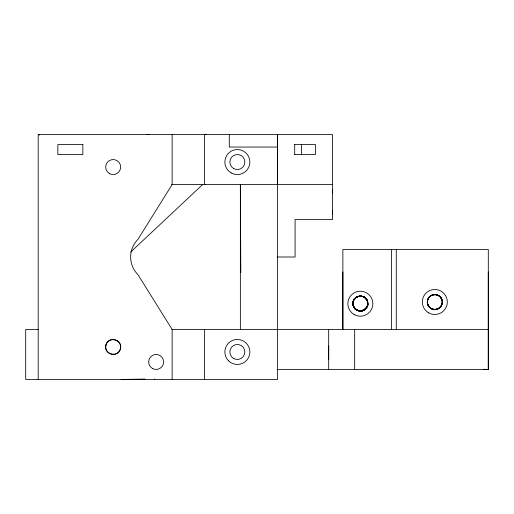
<?xml version="1.0" encoding="UTF-8"?>
<svg xmlns="http://www.w3.org/2000/svg" width="514" height="514" viewBox="0 0 514 514"><rect width="100%" height="100%" fill="white"/><g stroke="black" fill="none" stroke-linecap="round" stroke-linejoin="round"><path stroke-width="0.77" d="M277.586 184.532L277.592 134.559L277.592 379.448L25.7 379.448L25.7 329.474L38.197 329.474M328.69 369.457L328.69 329.474M332.564 214.524L332.564 210.862M332.564 193.193L332.564 189.531M354.679 369.457L354.679 329.474M352.861 303.543L353.613 300.131C349.655 307.263 360.166 315.031 365.66 308.824C362.37 312.274 356.183 311.722 353.863 307.449L355.052 308.888A7.498 7.498 0 0 1 353.863 299.842L355.052 298.223L358.419 296.302C354.551 297.323 352.039 301.609 353.112 305.483M367.6 305.239L367.851 303.279M430.032 307.828L431.073 308.612C428.143 306.922 426.723 303.292 427.584 300.041M427.314 302.11L428.329 298.236L431.073 295.492A7.498 7.498 0 0 1 442.323 301.981L441.327 305.881L442.066 303.922M360.353 311.195C363.828 311.227 366.855 308.548 367.6 305.22L365.66 308.599L362.293 310.54L365.66 308.58L366.848 307.025M365.66 309.004C371.641 298.236 365.949 310.308 364.105 310.193M427.571 300.17C429.402 291.907 442.708 293.693 442.329 302.129C442.586 296.533 435.846 292.543 431.073 295.492A7.498 7.498 0 0 0 431.073 308.477C434.536 310.501 439.329 309.222 441.314 305.734M365.66 308.843L366.848 307.269M355.052 298.403L353.112 301.647C354.422 296.334 361.907 294.4 365.66 298.403L362.293 296.282L364.105 297.047M428.323 298.358L431.073 295.627L434.825 294.606M130.672 252.059L202.625 184.532M356.607 296.784L355.572 297.6L356.607 296.803M355.052 298.287L356.607 297.208M362.293 310.944L364.105 310.077M362.293 310.784L364.105 310.019M356.607 297.034L358.419 296.302M356.607 297.092L358.419 296.462M356.607 310.193L358.419 310.829L362.293 310.764L358.419 310.944M359.061 296.263L361.65 296.263M358.419 296.347L360.353 296.205M121.156 379.448L145.077 379.075M205.324 134.559L206.39 134.559M146.49 134.559L148.957 134.559M38.197 379.448L38.197 134.559L332.564 134.559L332.564 219.523L295.081 219.517L295.081 257.006L277.444 257.006M294.368 144.556L315.461 144.55L315.461 154.547L294.368 154.547M277.592 147.049L229.289 147.049L229.289 134.559M171.663 184.539L332.564 184.532M204.79 184.532L205.324 184.532M171.894 329.474L488.3 329.474M277.001 369.457L488.3 369.457L488.3 249.508L342.864 249.508L342.864 329.474L342.864 271.996M483.494 369.315L488.3 369.457L488.3 271.996M432.878 309.364L431.676 308.863L434.825 309.621L437.973 308.869L434.825 309.634L431.676 308.882A7.504 7.504 0 0 0 437.999 308.85M352.861 303.299C352.771 308.04 357.738 311.85 362.293 310.52C358.431 311.619 354.127 309.113 353.112 305.239M360.353 311.041L356.607 310.032M360.353 296.09L362.293 296.462M38.197 134.559L39.732 135.021M436.765 294.875L438.577 295.627M356.607 309.769L358.419 310.52M362.293 296.347L364.105 297.208M355.052 309.004L356.607 310.077L355.052 308.824M365.66 298.287L364.105 297.034L366.848 299.951L365.66 298.287A7.498 7.498 0 0 1 366.848 307.333M429.518 307.436L427.571 304.07L427.327 301.981M440.132 296.803L442.072 300.189M355.052 308.843L353.112 305.464M427.584 303.922L428.329 305.734L431.073 308.477A7.498 7.498 0 0 0 442.323 301.981M367.6 301.602L365.66 298.223L367.6 301.602L367.851 303.543L366.848 299.527L367.767 302.65M240.809 272.619L240.359 184.532L240.359 329.474M396.281 249.508L396.281 329.474M391.533 249.508L391.533 329.474M328.69 345.967L328.69 359.459M301.551 144.55L301.551 154.547M294.695 144.55L294.695 154.547M204.623 134.559L204.623 184.532M204.623 329.474L204.623 379.448M172.139 134.559L172.139 184.532L137.97 239.331A24.987 24.987 0 0 0 137.97 274.675L172.139 329.474L172.139 379.448M154.643 378.927L154.643 379.448M367.851 303.209A7.498 7.498 0 0 1 358.733 310.527A7.498 7.498 0 0 1 353.561 300.041M353.863 299.463A7.498 7.498 0 0 1 354.615 298.39M366.848 299.463A7.498 7.498 0 0 1 367.825 302.56M436.765 294.792A7.504 7.504 0 0 1 438.577 308.548M431.073 308.548A7.504 7.504 0 0 1 432.878 294.792M433.52 294.651A7.504 7.504 0 0 1 436.129 294.651M105.923 345.022C103.076 354.23 118.265 358.303 120.404 348.903C123.251 339.696 108.062 335.629 105.923 345.022M441.327 305.862L438.577 308.631L441.327 305.862M354.66 298.493L353.863 299.546L354.66 298.505M360.353 295.781L359.061 295.968L361.65 295.961L360.353 295.781M82.844 144.55L57.851 144.55L57.851 154.547L82.844 154.547L82.844 144.55M365.139 297.6L364.105 296.784L365.139 297.593M109.411 173.533A7.498 7.498 0 0 0 120.662 167.044A7.498 7.498 0 0 0 109.411 160.548A7.498 7.498 0 0 0 109.411 173.533M109.411 353.459A7.498 7.498 0 0 0 120.662 346.963A7.498 7.498 0 0 0 109.411 340.474A7.498 7.498 0 0 0 109.411 353.459M233.607 358.457A7.498 7.498 0 0 0 244.857 351.961A7.498 7.498 0 0 0 233.607 345.472A7.498 7.498 0 0 0 233.607 358.457M233.607 168.534A7.498 7.498 0 0 0 244.857 162.045A7.498 7.498 0 0 0 233.607 155.549A7.498 7.498 0 0 0 233.607 168.534M228.627 360.899A12.497 12.497 0 0 0 249.463 355.058A12.497 12.497 0 0 0 233.986 339.934A12.497 12.497 0 0 0 228.627 360.899M231.114 172.865A12.497 12.497 0 0 0 249.855 162.045A12.497 12.497 0 0 0 231.114 151.225A12.497 12.497 0 0 0 231.114 172.865M152.395 368.448A7.498 7.498 0 0 0 163.638 361.959A7.498 7.498 0 0 0 152.395 355.463A7.498 7.498 0 0 0 152.395 368.448M354.107 314.523A12.497 12.497 0 0 0 372.849 303.703A12.497 12.497 0 0 0 354.107 292.884A12.497 12.497 0 0 0 354.107 314.523M428.573 312.801A12.497 12.497 0 0 0 447.315 301.981A12.497 12.497 0 0 0 428.573 291.162A12.497 12.497 0 0 0 428.573 312.801"/></g></svg>
